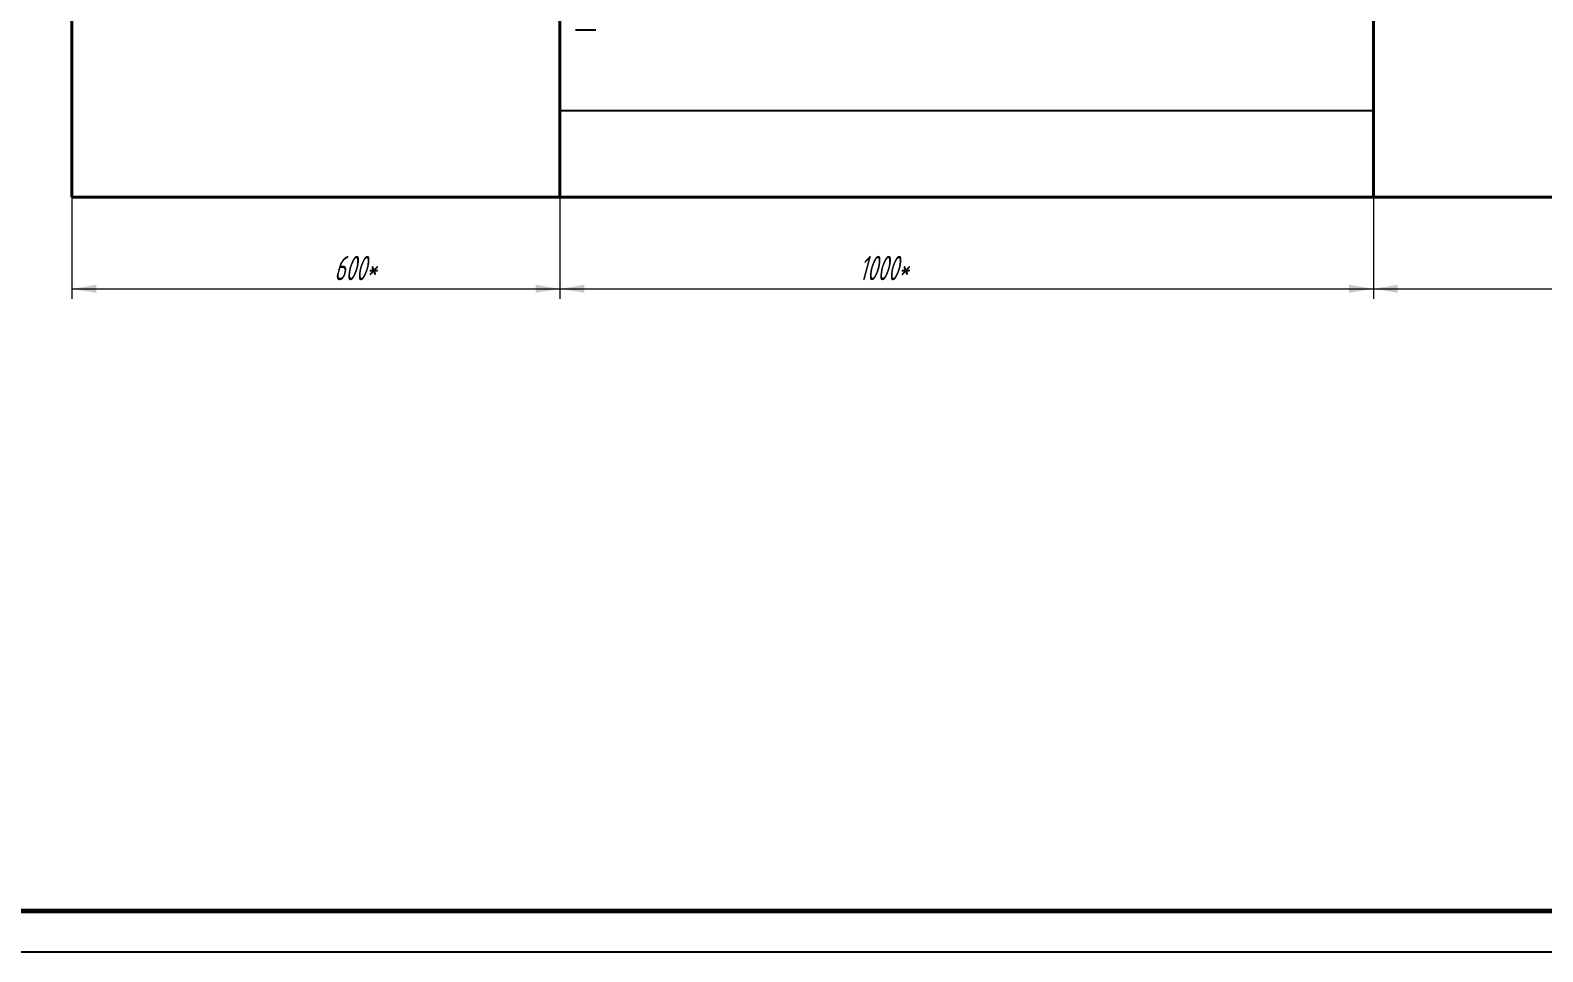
# Model space of a CAD drawing. Header units: millimetres. Extents: x -338 to 6826, y -8218 to 3153.
# Drawn here: x 2235.7 to 2421.6, y -4207.4 to -4094.2 of the extents above; entities that cross this region are included whole.
import ezdxf

# ---------------------------------------------------------------- set-up
doc = ezdxf.new("R2010")
doc.units = ezdxf.units.MM
for name, color, linetype, lineweight in [('text', 41, 'Continuous', 20), ('Рамка тонкая', 5, 'Continuous', 25), ('Тонкая', 5, 'Continuous', 20)]:
    doc.layers.add(name, color=color, linetype=linetype, lineweight=lineweight)
doc.styles.add('Simplex', font='simplex.shx', dxfattribs={"width": 0.7, "oblique": 15})

msp = doc.modelspace()

# ---------------------------------------------------------------- linework, layer by layer
at = {"lineweight": 40, "ltscale": 0.5}
for p, q in [((2240.83, -3914.18), (2240.83, -4114.68)), ((2300.83, -3914.18), (2300.83, -4114.68)), ((2400.83, -4114.68), (2400.83, -3914.18)), ((2240.83, -4114.68), (2460.83, -4114.68))]:
    msp.add_line(p, q, dxfattribs=at)
msp.add_line((2305.23, -4094.18), (2302.73, -4094.18))
at = {"color": 107}
msp.add_line((2300.83, -4104.05), (2400.83, -4104.05), dxfattribs=at)
at = {"lineweight": 60}
msp.add_line((2872.94, -4202.42), (2056.94, -4202.42), dxfattribs=at)
at = {"layer": 'Рамка тонкая'}
msp.add_line((2036.94, -4207.42), (2877.94, -4207.42), dxfattribs=at)
at = {"layer": 'Тонкая', "ltscale": 0.5}
for p, q in [((2240.83, -4114.68), (2240.83, -4127.18)), ((2300.83, -4114.68), (2300.83, -4127.18)), ((2300.83, -4114.68), (2300.83, -4127.18)), ((2400.83, -4114.68), (2400.83, -4127.18)), ((2400.83, -4114.68), (2400.83, -4127.18)), ((2240.83, -4125.95), (2300.83, -4125.95)), ((2300.83, -4125.95), (2400.83, -4125.95)), ((2400.83, -4125.95), (2460.83, -4125.95))]:
    msp.add_line(p, q, dxfattribs=at)
for points in [[(2243.83, -4125.45), (2243.83, -4126.45), (2240.83, -4125.95)], [(2297.83, -4125.45), (2297.83, -4126.45), (2300.83, -4125.95)], [(2303.83, -4125.45), (2303.83, -4126.45), (2300.83, -4125.95)], [(2397.83, -4125.45), (2397.83, -4126.45), (2400.83, -4125.95)], [(2403.83, -4125.45), (2403.83, -4126.45), (2400.83, -4125.95)]]:
    msp.add_solid(points, dxfattribs=at)

# ---------------------------------------------------------------- texts
at = {"layer": 'text', "style": 'Simplex', "oblique": 15, "width": 0.6}
for s, p in [('600*', (2273.07, -4124.9)), ('1000*', (2337.6, -4124.9))]:
    msp.add_text(s, height=3, dxfattribs=at).set_placement(p)

doc.saveas('drawing.dxf')
